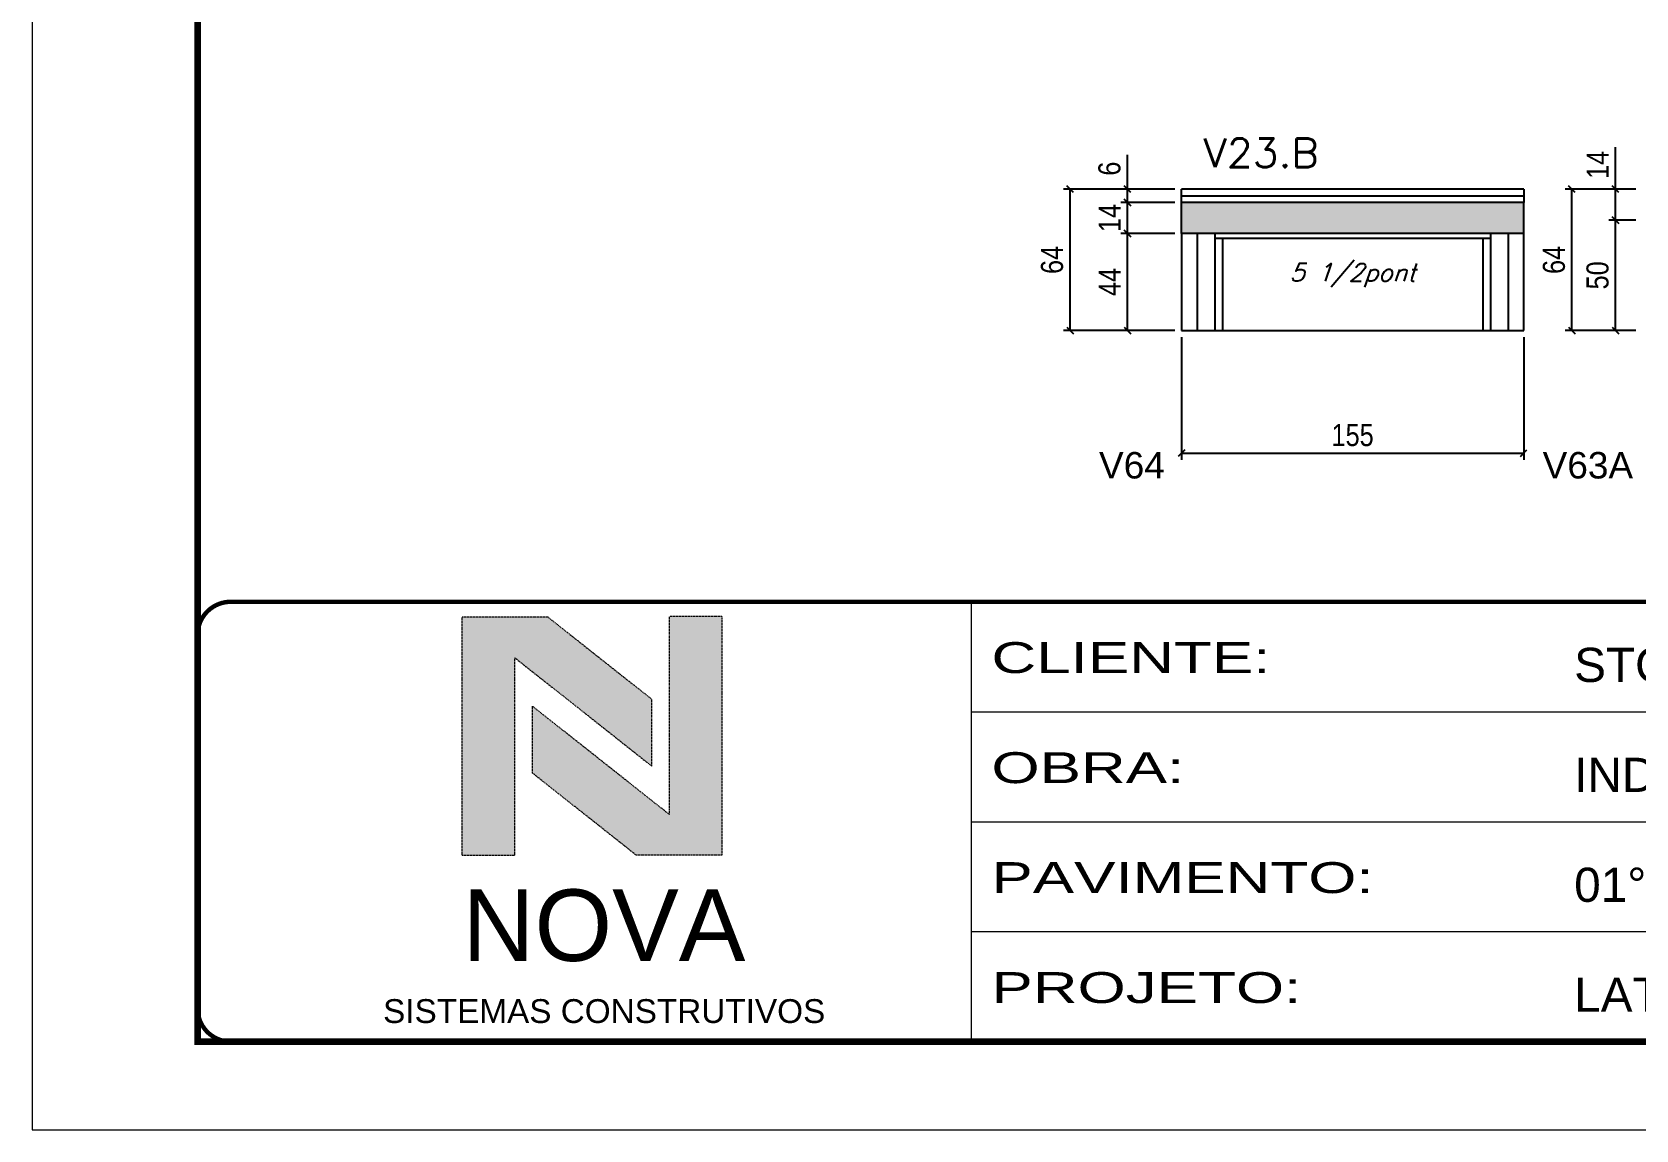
# Model space of a CAD drawing. Extents: x 0 to 6325, y 5574 to 19307.
# Drawn here: x 4755 to 5482, y 13614 to 14112 of the extents above; entities that cross this region are included whole.
import ezdxf

# ---------------------------------------------------------------- set-up
doc = ezdxf.new("R2010")
doc.units = 0
doc.linetypes.add('CONTINUO', pattern=[0])
doc.linetypes.add('DASHED', pattern=[0.75, 0.5, -0.25])
for name, color, linetype in [('1', 1, 'Continuous'), ('5', 5, 'Continuous'), ('COTA', 241, 'Continuous'), ('Painéis', 200, 'Continuous'), ('SARR_2.2x7', 40, 'Continuous'), ('SARR_3.5x7', 81, 'Continuous'), ('SARR_EDITAR', 141, 'Continuous'), ('texto', 7, 'Continuous')]:
    doc.layers.add(name, color=color, linetype=linetype)
for name, color, linetype, lineweight in [('CARIMBO-LEGENDA', 75, 'Continuous', 15), ('Folhas', 255, 'Continuous', 9), ('SARRAFO DE PRESSAO', 251, 'DASHED', 9), ('Texto Seção', 7, 'Continuous', 15)]:
    doc.layers.add(name, color=color, linetype=linetype, lineweight=lineweight)
doc.styles.add('arial', font='arial.ttf')
doc.styles.add('COTA TECNICA', font='techl___.ttf', dxfattribs={"height": 10})
doc.styles.add('REGUA-120', font='ROMANS.shx', dxfattribs={"height": 15})
doc.styles.add('Romans', font='romans.shx')
doc.styles.get("Standard").update_dxf_attribs({"font": 'arial.ttf'})
doc.styles.add('Tecnologia', font='')
doc.styles.get('Tecnologia').set_extended_font_data('Forgotten Futurist')
doc.dimstyles.new('PAINEL', dxfattribs={"dimtxt": 10, "dimasz": 3, "dimexe": 3, "dimexo": 3, "dimgap": 3, "dimtad": 1, "dimdec": 1, "dimzin": 12, "dimdsep": 46, "dimtxsty": 'COTA TECNICA', "dimblk1": 'OBLIQUE', "dimblk2": 'OBLIQUE', "dimsah": 1, "dimcen": 0.9, "dimclrd": 4, "dimclre": 4, "dimclrt": 240, "dimadec": 1, "dimazin": 3, "dimtfac": 1, "dimtdec": 1, "dimtmove": 0, "dimatfit": 3, "dimfxl": 1, "dimtolj": 1, "dimtzin": 12, "dimarcsym": 0})

# ---------------------------------------------------------------- blocks, each defined once
blk = doc.blocks.new('A$C64660E27')
at = {"layer": 'COTA', "true_color": 0x1a1a1a}
h = blk.add_hatch(color=250, dxfattribs=at)
h.dxf.hatch_style = 1
h.paths.add_polyline_path([(185.36, -11.63), (142.39, -11.63), (142.39, -131.63), (168.79, -131.63), (168.79, -32.18), (237.73, -86.68), (237.73, -53.03)])
at = {"layer": 'COTA'}
h = blk.add_hatch(color=20, dxfattribs=at)
h.dxf.hatch_style = 1
h.paths.add_polyline_path([(273.01, -11.43), (246.61, -11.43), (246.61, -111.07), (177.67, -56.57), (177.67, -90.22), (230.04, -131.63), (273.01, -131.63)])
for p, q in [((142.39, -131.63), (142.39, -11.63)), ((142.39, -11.63), (185.36, -11.63)), ((185.36, -11.63), (237.73, -53.03)), ((273.01, -11.43), (246.61, -11.43)), ((246.61, -111.07), (246.61, -11.43)), ((273.01, -11.43), (273.01, -131.63)), ((168.79, -32.18), (237.73, -86.68)), ((168.79, -131.63), (168.79, -32.18)), ((237.73, -86.68), (237.73, -53.03)), ((246.61, -111.07), (177.67, -56.57)), ((177.67, -90.22), (177.67, -56.57)), ((230.04, -131.63), (177.67, -90.22)), ((142.39, -131.63), (168.79, -131.63)), ((273.01, -131.63), (230.04, -131.63))]:
    blk.add_line(p, q)
at = {"layer": 'CARIMBO-LEGENDA', "color": 7, "linetype": 'Continuous', "ltscale": 100, "style": 'arial'}
blk.add_text('NOVA', height=36, dxfattribs=at).set_placement((142.39, -184.81))
at = {"layer": 'CARIMBO-LEGENDA', "color": 7, "linetype": 'Continuous', "style": 'arial'}
blk.add_text('SISTEMAS CONSTRUTIVOS', height=12, dxfattribs=at).set_placement((102.51, -216.03))
blk = doc.blocks.new('9999999999')
at = {"color": 30, "linetype": 'CONTINUO'}
for p, q in [((98564.56, 34230.21), (98564.56, 34429.45)), ((98564.56, 34379.64), (99583.98, 34379.64)), ((98564.56, 34329.83), (99487.98, 34329.83)), ((98564.56, 34280.02), (99487.98, 34280.02))]:
    blk.add_line(p, q, dxfattribs=at)
at = {"color": 30, "linetype": 'CONTINUO', "const_width": 2}
blk.add_lwpolyline([(99583.98, 34230.21), (99583.98, 34414.45, 0.414214), (99568.98, 34429.45), (98228.98, 34429.45, 0.414214), (98213.98, 34414.45), (98213.98, 34245.21, 0.414214), (98228.98, 34230.21), (99583.98, 34230.21)], format="xyb", dxfattribs=at)
at = {"layer": 'Folhas'}
blk.add_lwpolyline([(98138.98, 34190.21), (99623.98, 34190.21), (99623.98, 35240.21), (98138.98, 35240.21)], close=True, dxfattribs=at)
at = {"layer": 'Folhas', "color": 30, "const_width": 3}
blk.add_lwpolyline([(98213.98, 34230.21), (99583.98, 34230.21), (99583.98, 35200.21), (98213.98, 35200.21)], close=True, dxfattribs=at)
at = {"xscale": 0.9, "yscale": 0.9, "zscale": 0.9}
blk.add_blockref('A$C64660E27', (98205.77, 34433.07), dxfattribs=at)
at = {"color": 7, "linetype": 'Continuous', "ltscale": 5, "style": 'arial'}
for s, height, p in [('STOG', 15.483, (98837.68, 34393.13)), ('INDIANOPOLIS', 15.4829, (98837.68, 34343.32)), ('01° SUBSOLO - PERIFERIA - TRECHO 1', 15.4829, (98837.68, 34293.51)), ('LATERAL DE VIGAS', 15.4829, (98837.68, 34243.7))]:
    blk.add_text(s, height=height, dxfattribs=at).set_placement(p)
at = {"layer": 'Folhas', "color": 7, "style": 'Tecnologia', "width": 1.5}
for s, p in [('CLIENTE:', (98573.65, 34397.17)), ('OBRA:', (98573.65, 34347.31)), ('PAVIMENTO:', (98573.65, 34297.5)), ('PROJETO:', (98573.65, 34247.69))]:
    blk.add_text(s, height=14, dxfattribs=at).set_placement(p)
blk = doc.blocks.new('_Oblique')
at = {"layer": '1', "color": 0, "lineweight": -2}
blk.add_line((-0.5, -0.5), (0.5, 0.5), dxfattribs=at)
blk = doc.blocks.new('*D3427')
at = {"layer": 'COTA', "color": 4, "lineweight": -2, "transparency": 16777216}
for p, q in [((5275.82, 13973.4), (5275.82, 13917.88)), ((5430.82, 13973.4), (5430.82, 13917.88)), ((5275.82, 13920.88), (5430.82, 13920.88))]:
    blk.add_line(p, q, dxfattribs=at)
at = {"layer": 'Defpoints', "color": 0, "transparency": 16777216}
for p in [(5275.82, 13976.4), (5430.82, 13976.4), (5430.82, 13920.88)]:
    blk.add_point(p, dxfattribs=at)
at = {"layer": 'COTA', "color": 4, "lineweight": -2, "transparency": 16777216, "xscale": 3, "yscale": 3, "zscale": 3, "rotation": 180}
blk.add_blockref('_Oblique', (5275.82, 13920.88), dxfattribs=at)
at = {"layer": 'COTA', "color": 4, "lineweight": -2, "transparency": 16777216, "xscale": 3, "yscale": 3, "zscale": 3}
blk.add_blockref('_Oblique', (5430.82, 13920.88), dxfattribs=at)
at = {"layer": 'COTA', "color": 240, "transparency": 16777216, "insert": (5353.32, 13928.99), "char_height": 10, "attachment_point": 5, "style": 'COTA TECNICA'}
blk.add_mtext('\\A1;155', dxfattribs=at)
blk = doc.blocks.new('*D3428')
at = {"layer": 'COTA', "color": 4, "lineweight": -2, "transparency": 16777216}
for p, q in [((5272.82, 14020.4), (5248.28, 14020.4)), ((5251.28, 13976.4), (5251.28, 14020.4)), ((5272.82, 13976.4), (5248.28, 13976.4))]:
    blk.add_line(p, q, dxfattribs=at)
at = {"layer": 'Defpoints', "color": 0, "transparency": 16777216}
for p in [(5251.28, 14020.4), (5275.82, 14020.4), (5275.82, 13976.4)]:
    blk.add_point(p, dxfattribs=at)
at = {"layer": 'COTA', "color": 4, "lineweight": -2, "transparency": 16777216, "xscale": 3, "yscale": 3, "zscale": 3}
for p, rotation in [((5251.28, 14020.4), 90), ((5251.28, 13976.4), 270)]:
    blk.add_blockref('_Oblique', p, dxfattribs=dict(at, rotation=rotation))
at = {"layer": 'COTA', "color": 240, "transparency": 16777216, "insert": (5243.21, 13998.4), "char_height": 10, "attachment_point": 5, "rotation": 90, "style": 'COTA TECNICA'}
blk.add_mtext('\\A1;44', dxfattribs=at)
blk = doc.blocks.new('*D4465')
at = {"layer": 'COTA', "color": 4, "lineweight": -2, "transparency": 16777216}
for p, q in [((5272.82, 14034.4), (5248.28, 14034.4)), ((5251.28, 14020.4), (5251.28, 14034.4)), ((5272.82, 14020.4), (5248.28, 14020.4))]:
    blk.add_line(p, q, dxfattribs=at)
at = {"layer": 'Defpoints', "color": 0, "transparency": 16777216}
for p in [(5251.28, 14034.4), (5275.82, 14034.4), (5275.82, 14020.4)]:
    blk.add_point(p, dxfattribs=at)
at = {"layer": 'COTA', "color": 4, "lineweight": -2, "transparency": 16777216, "xscale": 3, "yscale": 3, "zscale": 3}
for p, rotation in [((5251.28, 14034.4), 90), ((5251.28, 14020.4), 270)]:
    blk.add_blockref('_Oblique', p, dxfattribs=dict(at, rotation=rotation))
at = {"layer": 'COTA', "color": 240, "transparency": 16777216, "insert": (5243.21, 14027.4), "char_height": 10, "attachment_point": 5, "rotation": 90, "style": 'COTA TECNICA'}
blk.add_mtext('\\A1;14', dxfattribs=at)
blk = doc.blocks.new('*D3429')
at = {"layer": 'COTA', "color": 4, "lineweight": -2, "transparency": 16777216}
for p, q in [((5272.82, 14040.4), (5222.28, 14040.4)), ((5225.28, 13976.4), (5225.28, 14040.4)), ((5272.82, 13976.4), (5222.28, 13976.4))]:
    blk.add_line(p, q, dxfattribs=at)
at = {"layer": 'Defpoints', "color": 0, "transparency": 16777216}
for p in [(5225.28, 14040.4), (5275.82, 14040.4), (5275.82, 13976.4)]:
    blk.add_point(p, dxfattribs=at)
at = {"layer": 'COTA', "color": 4, "lineweight": -2, "transparency": 16777216, "xscale": 3, "yscale": 3, "zscale": 3}
for p, rotation in [((5225.28, 14040.4), 90), ((5225.28, 13976.4), 270)]:
    blk.add_blockref('_Oblique', p, dxfattribs=dict(at, rotation=rotation))
at = {"layer": 'COTA', "color": 240, "transparency": 16777216, "insert": (5217.18, 14008.4), "char_height": 10, "attachment_point": 5, "rotation": 90, "style": 'COTA TECNICA'}
blk.add_mtext('\\A1;64', dxfattribs=at)
blk = doc.blocks.new('*D3450')
at = {"layer": 'COTA', "color": 4, "lineweight": -2, "transparency": 16777216}
for p, q in [((5481.68, 14026.4), (5469.45, 14026.4)), ((5472.45, 13976.4), (5472.45, 14026.4)), ((5481.68, 13976.4), (5469.45, 13976.4))]:
    blk.add_line(p, q, dxfattribs=at)
at = {"layer": 'Defpoints', "color": 0, "transparency": 16777216}
for p in [(5472.45, 14026.4), (5484.68, 14026.4), (5484.68, 13976.4)]:
    blk.add_point(p, dxfattribs=at)
at = {"layer": 'COTA', "color": 4, "lineweight": -2, "transparency": 16777216, "xscale": 3, "yscale": 3, "zscale": 3}
for p, rotation in [((5472.45, 14026.4), 90), ((5472.45, 13976.4), 270)]:
    blk.add_blockref('_Oblique', p, dxfattribs=dict(at, rotation=rotation))
at = {"layer": 'COTA', "color": 240, "transparency": 16777216, "insert": (5464.34, 14001.4), "char_height": 10, "attachment_point": 5, "rotation": 90, "style": 'COTA TECNICA'}
blk.add_mtext('\\A1;50', dxfattribs=at)
blk = doc.blocks.new('*D4474')
at = {"layer": 'COTA', "color": 4, "lineweight": -2, "transparency": 16777216}
for p, q in [((5472.45, 14040.4), (5472.45, 14059.52)), ((5481.68, 14040.4), (5469.45, 14040.4)), ((5472.45, 14026.4), (5472.45, 14040.4)), ((5481.68, 14026.4), (5469.45, 14026.4))]:
    blk.add_line(p, q, dxfattribs=at)
at = {"layer": 'Defpoints', "color": 0, "transparency": 16777216}
for p in [(5472.45, 14040.4), (5484.68, 14040.4), (5484.68, 14026.4)]:
    blk.add_point(p, dxfattribs=at)
at = {"layer": 'COTA', "color": 4, "lineweight": -2, "transparency": 16777216, "xscale": 3, "yscale": 3, "zscale": 3}
for p, rotation in [((5472.45, 14040.4), 90), ((5472.45, 14026.4), 270)]:
    blk.add_blockref('_Oblique', p, dxfattribs=dict(at, rotation=rotation))
at = {"layer": 'COTA', "color": 240, "transparency": 16777216, "insert": (5464.37, 14051.46), "char_height": 10, "attachment_point": 5, "rotation": 90, "style": 'COTA TECNICA'}
blk.add_mtext('\\A1;14', dxfattribs=at)
blk = doc.blocks.new('*D3451')
at = {"layer": 'COTA', "color": 4, "lineweight": -2, "transparency": 16777216}
for p, q in [((5481.68, 14040.4), (5449.68, 14040.4)), ((5452.68, 13976.4), (5452.68, 14040.4)), ((5481.68, 13976.4), (5449.68, 13976.4))]:
    blk.add_line(p, q, dxfattribs=at)
at = {"layer": 'Defpoints', "color": 0, "transparency": 16777216}
for p in [(5452.68, 14040.4), (5484.68, 14040.4), (5484.68, 13976.4)]:
    blk.add_point(p, dxfattribs=at)
at = {"layer": 'COTA', "color": 4, "lineweight": -2, "transparency": 16777216, "xscale": 3, "yscale": 3, "zscale": 3}
for p, rotation in [((5452.68, 14040.4), 90), ((5452.68, 13976.4), 270)]:
    blk.add_blockref('_Oblique', p, dxfattribs=dict(at, rotation=rotation))
at = {"layer": 'COTA', "color": 240, "transparency": 16777216, "insert": (5444.57, 14008.4), "char_height": 10, "attachment_point": 5, "rotation": 90, "style": 'COTA TECNICA'}
blk.add_mtext('\\A1;64', dxfattribs=at)
blk = doc.blocks.new('*D4466')
at = {"layer": 'COTA', "color": 4, "lineweight": -2, "transparency": 16777216}
for p, q in [((5251.28, 14040.4), (5251.28, 14056.07)), ((5272.82, 14040.4), (5248.28, 14040.4)), ((5251.28, 14034.4), (5251.28, 14040.4)), ((5272.82, 14034.4), (5248.28, 14034.4))]:
    blk.add_line(p, q, dxfattribs=at)
at = {"layer": 'Defpoints', "color": 0, "transparency": 16777216}
for p in [(5251.28, 14040.4), (5275.82, 14040.4), (5275.82, 14034.4)]:
    blk.add_point(p, dxfattribs=at)
at = {"layer": 'COTA', "color": 4, "lineweight": -2, "transparency": 16777216, "xscale": 3, "yscale": 3, "zscale": 3}
for p, rotation in [((5251.28, 14040.4), 90), ((5251.28, 14034.4), 270)]:
    blk.add_blockref('_Oblique', p, dxfattribs=dict(at, rotation=rotation))
at = {"layer": 'COTA', "color": 240, "transparency": 16777216, "insert": (5243.18, 14049.74), "char_height": 10, "attachment_point": 5, "rotation": 90, "style": 'COTA TECNICA'}
blk.add_mtext('\\A1;6', dxfattribs=at)

msp = doc.modelspace()

# ---------------------------------------------------------------- hatches: boundary and pattern name
at = {"layer": 'COTA'}
h = msp.add_hatch(dxfattribs=at)
h.set_pattern_fill('AR-CONC', color=256, scale=0.03)
h.set_pattern_definition([(50, (3322.6207, 5513.3513), (5.46554, -0.4781726), [0.5715, -6.2865]), (355, (3322.6207, 5513.351), (-1.0573026, 5.7317054), [0.4572, -5.0292175]), (100.451445, (3323.076, 5513.3114), (4.4082374, 5.2535326), [0.4857003, -5.3427073]), (46.1842, (3322.621, 5514.875), (8.132371, -1.26127), [0.85725, -9.42975]), (96.63556, (3323.298, 5514.77), (7.122124, 7.422784), [0.728551, -8.014068]), (351.18415, (3322.621, 5514.875), (7.122124, 7.422784), [0.685799, -7.543792]), (21, (3323.3827, 5514.4943), (4.5484317, -3.067956), [0.5715, -6.2865]), (326, (3323.3827, 5514.494), (1.854061, 5.525639), [0.4572, -5.0292]), (71.451445, (3323.7617, 5514.2386), (6.4024926, 2.457683), [0.4857003, -5.342698]), (37.5, (3322.6207, 5513.3513), (0.0926581, 2.53665117), [0, -4.96824, 0, -5.1054, 0, -5.04825]), (7.5, (3322.6207, 5513.3513), (2.0045899, 3.00541724), [0, -2.91084, 0, -4.85394, 0, -1.92405]), (327.5, (3320.9214, 5513.3513), (4.06771786, -0.1718623), [0, -1.905, 0, -5.9436, 0, -7.8867]), (317.5, (3320.1594, 5513.3513), (4.4438754, 0.7627947), [0, -2.4765, 0, -3.94716, 0, -5.6007])])
h.paths.add_polyline_path([(5430.82, 14020.4), (5430.82, 14034.4), (5275.82, 14034.4), (5275.82, 14020.4)])

# ---------------------------------------------------------------- linework, layer by layer
for p, q in [((5275.82, 14020.4), (5275.82, 14034.4)), ((5430.82, 14020.4), (5430.82, 14034.4))]:
    msp.add_line(p, q, dxfattribs=at)
at = {"layer": 'Painéis', "linetype": 'ByBlock'}
for p, q in [((5430.82, 14040.4), (5275.82, 14040.4)), ((5275.82, 14034.4), (5275.82, 14040.4)), ((5430.82, 14040.4), (5430.82, 14034.4)), ((5430.82, 14034.4), (5275.82, 14034.4)), ((5430.82, 14020.4), (5275.82, 14020.4)), ((5275.82, 14020.4), (5275.82, 13976.4)), ((5430.82, 13976.4), (5430.82, 14020.4)), ((5275.82, 13976.4), (5430.82, 13976.4))]:
    msp.add_line(p, q, dxfattribs=at)
at = {"layer": 'SARR_2.2x7', "linetype": 'Continuous'}
for p, q in [((5282.82, 14020.4), (5282.82, 13976.4)), ((5290.82, 14018.2), (5415.82, 14018.2)), ((5423.82, 14020.4), (5423.82, 13976.4))]:
    msp.add_line(p, q, dxfattribs=at)
at = {"layer": 'SARR_3.5x7'}
for p, q in [((5290.82, 14020.4), (5290.82, 13976.4)), ((5294.32, 14018.2), (5294.32, 13976.4)), ((5412.32, 14018.2), (5412.32, 13976.4)), ((5415.82, 14020.4), (5415.82, 13976.4))]:
    msp.add_line(p, q, dxfattribs=at)
at = {"layer": 'SARR_EDITAR'}
msp.add_line((5275.82, 14037.4), (5430.82, 14037.4), dxfattribs=at)

# ---------------------------------------------------------------- block references
at = {"layer": 'SARRAFO DE PRESSAO', "color": 6, "linetype": 'ByBlock'}
msp.add_blockref('9999999999', (-93383.98, -20575.93), dxfattribs=at)

# ---------------------------------------------------------------- texts
at = {"layer": '5', "linetype": 'Continuous'}
for s, p in [('V64', (5238.41, 13909.38)), ('V63A', (5439.41, 13909.38))]:
    msp.add_text(s, height=12, rotation=359.99996, dxfattribs=at).set_placement(p)
at = {"layer": 'texto', "color": 2, "insert": (5353.32, 14001.4), "char_height": 8, "attachment_point": 5, "style": 'Romans'}
msp.add_mtext('{\\Q19;\\C256;5 1/2pont}', dxfattribs=at)
at = {"layer": 'Texto Seção', "style": 'REGUA-120', "width": 1.05}
msp.add_text('V23.B', height=13, dxfattribs=at).set_placement((5285.82, 14050.4))

# ---------------------------------------------------------------- dimensions: what is measured, and where the dimension line sits
at = {"layer": 'COTA'}
for base, p1, p2, picture, middle in [((5251.28, 14040.4), (5275.82, 14034.4), (5275.82, 14040.4), '*D4466', (5243.18, 14049.74)), ((5472.45, 14040.4), (5484.68, 14026.4), (5484.68, 14040.4), '*D4474', (5464.37, 14051.46)), ((5225.28, 14040.4), (5275.82, 13976.4), (5275.82, 14040.4), '*D3429', (5217.18, 14008.4)), ((5452.68, 14040.4), (5484.68, 13976.4), (5484.68, 14040.4), '*D3451', (5444.57, 14008.4)), ((5472.45, 14026.4), (5484.68, 13976.4), (5484.68, 14026.4), '*D3450', (5464.34, 14001.4)), ((5251.28, 14020.4), (5275.82, 13976.4), (5275.82, 14020.4), '*D3428', (5243.21, 13998.4))]:
    dim = msp.add_linear_dim(base=base, p1=p1, p2=p2, angle=90, dimstyle='PAINEL', dxfattribs=at)
    dim.commit()
    dim.dimension.update_dxf_attribs({"geometry": picture, "text_midpoint": middle})
dim = msp.add_linear_dim(base=(5251.28, 14034.4), p1=(5275.82, 14020.4), p2=(5275.82, 14034.4), angle=90, dimstyle='PAINEL', dxfattribs=at)
dim.commit()
dim.dimension.update_dxf_attribs({"geometry": '*D4465', "text_midpoint": (5251.28, 14027.4), "dimtype": 160})
dim = msp.add_linear_dim(base=(5430.82, 13920.88), p1=(5275.82, 13976.4), p2=(5430.82, 13976.4), dimstyle='PAINEL', dxfattribs=at)
dim.commit()
dim.dimension.update_dxf_attribs({"geometry": '*D3427', "text_midpoint": (5353.32, 13928.99)})

doc.saveas('drawing.dxf')
